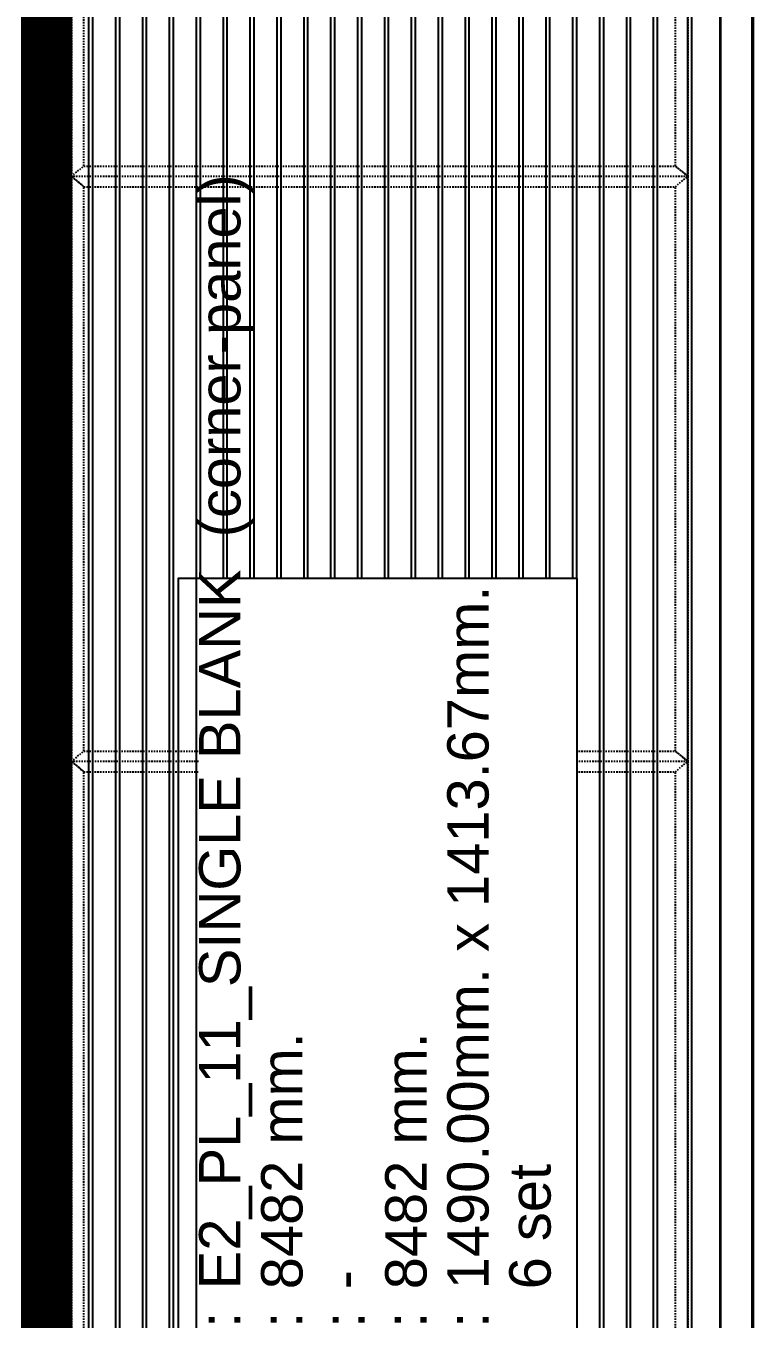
# Model space of a CAD drawing. Header units: millimetres. Extents: x 652937 to 1670132, y 1473552 to 2851037.
# Drawn here: x 777533 to 779291, y 1522765 to 1525890 of the extents above; entities that cross this region are included whole.
import ezdxf
from ezdxf.xclip import XClip

# ---------------------------------------------------------------- set-up
doc = ezdxf.new("R2010")
doc.units = ezdxf.units.MM
doc.header["$XCLIPFRAME"] = 0
for name, pattern in [('TA_HL_001.00000', [6.5, 3.55, -2.95]), ('XKITLINE00', [0]), ('XKITLINE02', [4, 2, -2])]:
    doc.linetypes.add(name, pattern=pattern)
doc.layers.add('000 - 0_HIDE_OBJ_FRAMING_DEF_SUB', color=1, linetype='Continuous', plot=False)
doc.layers.add('000 - ESTIMATE_ASPG_WIPEOUT_', color=250, linetype='Continuous', plot=False)
for name, color, linetype, true_color, plot in [('000 - ESTIMATE_ASPG_MAIN_COLOR_6', 6, 'Continuous', 0xff00ff, False), ('000 - ESTIMATE_ASPG_TEXT_COLOR_1', 1, 'Continuous', 0xff0000, False), ('000_AREA_ASPG_AREA_HATCH_', 7, 'Continuous', 0xff8700, False), ('000_AREA_ASPG_AREA_MAIN_COLOR_1', 7, 'Continuous', 0xff8700, False)]:
    doc.layers.add(name, color=color, linetype=linetype, true_color=true_color, plot=plot)
for name, color, linetype in [('010 - ASPG_EXTR_MAIN_COLOR_2', 2, 'Continuous'), ('010 - ASPG_EXTR_WIPEOUT_', 250, 'Continuous'), ('010 - ASPG_FRAMING_MAIN_COLOR_1', 3, 'Continuous'), ('010 - ASPG_FRAMING_SUB_COLOR_2', 1, 'Continuous'), ('010 - ASPG_FRAMING_SUB_COLOR_3', 251, 'Continuous'), ('010 - ASPG_FRAMING_WIPEOUT_', 250, 'Continuous')]:
    doc.layers.add(name, color=color, linetype=linetype)
for name, color, linetype, lineweight in [('A-230-M_FLOOR', 2, 'Continuous', 25), ('A-GENM', 37, 'Continuous', 9), ('Bolt', 7, 'Continuous', 0), ('Part', 2, 'Continuous', 0)]:
    doc.layers.add(name, color=color, linetype=linetype, lineweight=lineweight)
doc.styles.add('_Arial', font='arial.ttf')

# ---------------------------------------------------------------- blocks, each defined once
blk = doc.blocks.new('GM_Louver Grill Vertical Z1 - Z Profile-17842814-ENT 3 ELE-2 Sheet')
at = {"layer": '000 - 0_HIDE_OBJ_FRAMING_DEF_SUB'}
blk.add_line((-185546.9, 105925), (-185546.9, 114870), dxfattribs=at)
blk = doc.blocks.new('E2')
at = {"layer": '000 - 0_HIDE_OBJ_FRAMING_DEF_SUB'}
for points in [[(1667279.1, 114870), (1665779.1, 114870), (1665779.1, 105925), (1667279.1, 105925)], [(1667279.1, 114870), (1668779.1, 114870), (1668779.1, 105925), (1667279.1, 105925)], [(1668912.2, 114870), (1668779.1, 114870), (1668779.1, 105925), (1668912.2, 105925)], [(1668917.6, 114870), (1668987.6, 114870), (1668987.6, 105925), (1668917.6, 105925)], [(1667329.1, 114820), (1668729.1, 114820), (1668729.1, 105975), (1667329.1, 105975)], [(1668862.2, 114820), (1668829.1, 114820), (1668829.1, 105975), (1668862.2, 105975)]]:
    blk.add_lwpolyline(points, close=True, dxfattribs=at)
at = {"layer": 'A-GENM'}
for p in [(1852951, 0), (1853026, 0), (1853101, 0), (1853176, 0), (1853251, 0), (1853326, 0), (1853401, 0), (1853476, 0), (1853551, 0), (1853626, 0), (1853701, 0), (1853776, 0), (1853851, 0), (1853926, 0), (1854001, 0), (1854076, 0), (1854151, 0), (1854226, 0), (1854392.4, 0)]:
    blk.add_blockref('GM_Louver Grill Vertical Z1 - Z Profile-17842814-ENT 3 ELE-2 Sheet', p, dxfattribs=at)
blk = doc.blocks.new('*A3459102')
at = {"layer": 'Part', "linetype": 'XKITLINE00', "lineweight": 0}
for p, q in [((616.947211, 135.830227), (616.947209, 135.830227)), ((616.947209, 135.830227), (619.147209, 135.830227)), ((616.947209, 135.730227), (616.947209, 135.830227)), ((616.947211, 135.730227), (616.947209, 135.730227)), ((616.947209, 135.730227), (619.147209, 135.730227)), ((619.147211, 135.830227), (619.147209, 135.830227)), ((619.147209, 135.730227), (619.147209, 135.830227)), ((619.147211, 135.730227), (619.147209, 135.730227))]:
    blk.add_line(p, q, dxfattribs=at)
at = {"layer": 'Part', "linetype": 'XKITLINE02', "lineweight": 0}
for p, q in [((616.947211, 135.830227), (616.947211, 135.730227)), ((619.147209, 135.830227), (619.147211, 135.830227)), ((619.147209, 135.730227), (619.147211, 135.730227)), ((619.147211, 135.830227), (619.147211, 135.730227))]:
    blk.add_line(p, q, dxfattribs=at)
blk = doc.blocks.new('*A3460103')
at = {"layer": 'Part', "linetype": 'XKITLINE02', "lineweight": 0}
for p, q in [((618.12721, 136.430227), (618.077209, 136.430227)), ((618.077209, 136.430227), (618.077209, 135.930227)), ((618.127209, 135.930227), (618.127209, 136.430227)), ((618.077209, 135.830227), (618.67721, 135.830227)), ((618.67721, 135.830227), (618.67721, 135.880227))]:
    blk.add_line(p, q, dxfattribs=at)
at = {"layer": 'Part', "linetype": 'XKITLINE00', "lineweight": 0}
for p, q in [((618.077209, 135.930227), (618.077209, 135.830227)), ((618.127209, 135.930227), (618.127209, 135.880227)), ((618.677209, 135.880227), (618.127209, 135.880227)), ((618.677209, 135.830227), (618.677209, 135.880227))]:
    blk.add_line(p, q, dxfattribs=at)
blk = doc.blocks.new('*A3462105')
at = {"layer": 'Bolt', "linetype": 'XKITLINE02', "lineweight": 0}
for p, q in [((618.12721, 136.300227), (618.07721, 136.300227)), ((618.20641, 136.130227), (617.77721, 136.130227)), ((618.07721, 136.200227), (618.01721, 136.200227)), ((618.07721, 136.060227), (618.01721, 136.060227)), ((618.12721, 135.960227), (618.07721, 135.960227))]:
    blk.add_line(p, q, dxfattribs=at)
blk = doc.blocks.new('*A3463106')
at = {"layer": 'Bolt'}
for points in [[(617.217, 135.83), (617.217, 135.73), (617.077, 135.73), (617.077, 135.83)], [(619.017, 135.83), (619.017, 135.73), (618.877, 135.73), (618.877, 135.83)]]:
    blk.add_hatch(color=256, dxfattribs=at).paths.add_polyline_path(points, flags=17)
at = {"layer": 'Bolt', "linetype": 'XKITLINE00', "lineweight": 0}
for p, q in [((617.077, 135.83), (617.077, 135.73)), ((617.147, 135.83), (617.147, 135.73)), ((617.217, 135.83), (617.217, 135.73)), ((618.877, 135.83), (618.877, 135.73)), ((618.947, 135.83), (618.947, 135.73)), ((619.017, 135.83), (619.017, 135.73))]:
    blk.add_line(p, q, dxfattribs=at)
blk = doc.blocks.new('*A3534110')
at = {"layer": 'Part', "linetype": 'XKITLINE00', "lineweight": 0}
for p, q in [((616.947209, 162.330227), (616.947209, 162.430227)), ((616.947209, 162.430227), (619.147209, 162.430227)), ((619.147209, 162.330227), (616.947209, 162.330227)), ((619.147209, 162.330227), (619.147209, 162.430227)), ((619.147209, 162.430227), (619.147211, 162.430227)), ((619.147211, 162.330227), (619.147209, 162.330227))]:
    blk.add_line(p, q, dxfattribs=at)
at = {"layer": 'Part', "linetype": 'XKITLINE02', "lineweight": 0}
for p, q in [((616.947211, 162.330227), (616.947211, 162.430227)), ((619.147209, 162.430227), (619.147211, 162.430227)), ((619.147209, 162.330227), (619.147211, 162.330227)), ((619.147211, 162.330227), (619.147211, 162.430227))]:
    blk.add_line(p, q, dxfattribs=at)
blk = doc.blocks.new('*A3535111')
at = {"layer": 'Part', "linetype": 'XKITLINE00', "lineweight": 0}
for p, q in [((618.077209, 162.330227), (618.077209, 162.230227)), ((618.677209, 162.280227), (618.127209, 162.280227)), ((618.127209, 162.280227), (618.127209, 162.230227)), ((618.677209, 162.280227), (618.677209, 162.330227))]:
    blk.add_line(p, q, dxfattribs=at)
at = {"layer": 'Part', "linetype": 'XKITLINE02', "lineweight": 0}
for p, q in [((618.077209, 162.330227), (618.67721, 162.330227)), ((618.07721, 161.730227), (618.077209, 162.230227)), ((618.127209, 162.230227), (618.12721, 161.730227)), ((618.67721, 162.330227), (618.67721, 162.280227)), ((618.077209, 161.730227), (618.12721, 161.730227))]:
    blk.add_line(p, q, dxfattribs=at)
blk = doc.blocks.new('*A3536112')
at = {"layer": 'Part', "linetype": 'XKITLINE00', "lineweight": 0}
for p, q in [((616.747209, 162.630227), (616.947209, 162.430227)), ((619.177209, 162.430227), (619.347209, 162.630227)), ((616.947209, 162.430227), (619.177211, 162.430227))]:
    blk.add_line(p, q, dxfattribs=at)
at = {"layer": 'Part', "linetype": 'XKITLINE02', "lineweight": 0}
for p, q in [((616.747209, 162.630227), (619.347211, 162.630227)), ((616.947211, 162.430227), (616.747211, 162.630227)), ((619.177211, 162.430227), (619.347211, 162.630227))]:
    blk.add_line(p, q, dxfattribs=at)
blk = doc.blocks.new('*A3537113')
at = {"layer": 'Bolt', "linetype": 'XKITLINE02', "lineweight": 0}
for p, q in [((618.12721, 162.200227), (618.07721, 162.200227)), ((618.20641, 162.030227), (617.77721, 162.030227)), ((618.07721, 162.100227), (618.01721, 162.100227)), ((618.07721, 161.960227), (618.01721, 161.960227)), ((618.12721, 161.860227), (618.07721, 161.860227))]:
    blk.add_line(p, q, dxfattribs=at)
blk = doc.blocks.new('*A3538114')
at = {"layer": 'Bolt'}
for points in [[(617.217, 162.43), (617.217, 162.33), (617.077, 162.33), (617.077, 162.43)], [(619.017, 162.43), (619.017, 162.33), (618.877, 162.33), (618.877, 162.43)]]:
    blk.add_hatch(color=256, dxfattribs=at).paths.add_polyline_path(points, flags=17)
at = {"layer": 'Bolt', "linetype": 'XKITLINE00', "lineweight": 0}
for p, q in [((617.077, 162.33), (617.077, 162.43)), ((617.147, 162.33), (617.147, 162.43)), ((617.217, 162.33), (617.217, 162.43)), ((618.877, 162.33), (618.877, 162.43)), ((618.947, 162.33), (618.947, 162.43)), ((619.017, 162.33), (619.017, 162.43))]:
    blk.add_line(p, q, dxfattribs=at)
blk = doc.blocks.new('*A3461104')
at = {"layer": 'Part', "linetype": 'XKITLINE00', "lineweight": 0}
for p, q in [((616.747209, 135.530227), (616.947209, 135.730227)), ((616.947209, 135.730227), (616.947211, 135.730227)), ((619.177211, 135.730227), (616.947209, 135.730227)), ((619.347209, 135.530227), (619.177209, 135.730227))]:
    blk.add_line(p, q, dxfattribs=at)
at = {"layer": 'Part', "linetype": 'XKITLINE02', "lineweight": 0}
for p, q in [((616.747211, 135.530227), (616.947211, 135.730227)), ((619.347211, 135.530227), (619.177211, 135.730227)), ((616.747209, 135.530227), (619.347211, 135.530227))]:
    blk.add_line(p, q, dxfattribs=at)
blk = doc.blocks.new('*A24873560')
at = {"layer": 'Bolt'}
for points in [[(269.532, 51.898), (269.532, 51.928), (269.602, 51.928), (269.602, 51.898)], [(269.532, 51.868), (269.532, 51.898), (269.602, 51.898), (269.602, 51.868)], [(269.832, 51.898), (269.832, 51.928), (269.902, 51.928), (269.902, 51.898)], [(269.832, 51.868), (269.832, 51.898), (269.902, 51.898), (269.902, 51.868)]]:
    blk.add_hatch(color=256, dxfattribs=at).paths.add_polyline_path(points, flags=17)
at = {"layer": 'Bolt', "linetype": 'XKITLINE00', "lineweight": 0}
for p, q in [((269.567, 51.828), (269.567, 52.043)), ((269.867, 51.828), (269.867, 52.043)), ((269.532, 51.898), (269.532, 51.928)), ((269.532, 51.868), (269.532, 51.898)), ((269.602, 51.898), (269.602, 51.928)), ((269.602, 51.868), (269.602, 51.898)), ((269.832, 51.898), (269.832, 51.928)), ((269.832, 51.868), (269.832, 51.898)), ((269.902, 51.898), (269.902, 51.928)), ((269.902, 51.868), (269.902, 51.898))]:
    blk.add_line(p, q, dxfattribs=at)
blk = doc.blocks.new('*A24883561')
at = {"layer": 'Part', "linetype": 'XKITLINE00', "lineweight": 0}
for p, q in [((269.702298, 59.367868), (269.702298, 59.367868)), ((269.702298, 58.867868), (269.702298, 59.367868)), ((269.702298, 59.367868), (269.732298, 59.367868)), ((269.732298, 58.867868), (269.732298, 59.367868)), ((269.702298, 59.217868), (269.732298, 59.217868)), ((269.702298, 58.867868), (269.732298, 58.867868))]:
    blk.add_line(p, q, dxfattribs=at)
at = {"layer": 'Part', "linetype": 'XKITLINE02', "lineweight": 0}
for p, q in [((269.702298, 59.367868), (269.702298, 58.867868)), ((269.702298, 59.367868), (269.702298, 59.367868)), ((269.732298, 58.867868), (269.732298, 59.367868))]:
    blk.add_line(p, q, dxfattribs=at)
blk = doc.blocks.new('*A24893562')
at = {"layer": 'Part', "linetype": 'XKITLINE00', "lineweight": 0}
for p, q in [((269.467298, 51.867868), (269.467298, 51.897868)), ((269.967298, 51.867868), (269.967298, 51.897868)), ((269.467298, 51.867868), (269.467298, 51.867868)), ((269.467298, 51.867868), (269.967298, 51.867868)), ((269.967298, 51.867868), (269.967298, 51.867868))]:
    blk.add_line(p, q, dxfattribs=at)
at = {"layer": 'Part', "linetype": 'XKITLINE02', "lineweight": 0}
for p, q in [((269.967298, 51.897868), (269.467298, 51.897868)), ((269.467298, 51.897868), (269.467298, 51.867868)), ((269.967298, 51.897868), (269.967298, 51.897868)), ((269.967298, 51.897868), (269.967298, 51.867868))]:
    blk.add_line(p, q, dxfattribs=at)
blk = doc.blocks.new('*A24903563')
at = {"layer": 'Part', "linetype": 'XKITLINE00', "lineweight": 0}
for p, q in [((269.702298, 51.867868), (269.702298, 51.867868)), ((269.702298, 51.367868), (269.702298, 51.867868)), ((269.702298, 51.867868), (269.732298, 51.867868)), ((269.732298, 51.367868), (269.732298, 51.867868)), ((269.702298, 51.717868), (269.732298, 51.717868)), ((269.702298, 51.367868), (269.732298, 51.367868))]:
    blk.add_line(p, q, dxfattribs=at)
at = {"layer": 'Part', "linetype": 'XKITLINE02', "lineweight": 0}
for p, q in [((269.702298, 51.867868), (269.702298, 51.367868)), ((269.702298, 51.867868), (269.702298, 51.867868)), ((269.732298, 51.367868), (269.732298, 51.867868))]:
    blk.add_line(p, q, dxfattribs=at)
blk = doc.blocks.new('*A24913564')
at = {"layer": 'Bolt'}
for points in [[(269.532, 59.398), (269.532, 59.428), (269.602, 59.428), (269.602, 59.398)], [(269.532, 59.368), (269.532, 59.398), (269.602, 59.398), (269.602, 59.368)], [(269.832, 59.398), (269.832, 59.428), (269.902, 59.428), (269.902, 59.398)], [(269.832, 59.368), (269.832, 59.398), (269.902, 59.398), (269.902, 59.368)]]:
    blk.add_hatch(color=256, dxfattribs=at).paths.add_polyline_path(points, flags=17)
at = {"layer": 'Bolt', "linetype": 'XKITLINE00', "lineweight": 0}
for p, q in [((269.567, 59.328), (269.567, 59.543)), ((269.867, 59.328), (269.867, 59.543)), ((269.532, 59.398), (269.532, 59.428)), ((269.532, 59.368), (269.532, 59.398)), ((269.602, 59.398), (269.602, 59.428)), ((269.602, 59.368), (269.602, 59.398)), ((269.832, 59.398), (269.832, 59.428)), ((269.832, 59.368), (269.832, 59.398)), ((269.902, 59.398), (269.902, 59.428)), ((269.902, 59.368), (269.902, 59.398))]:
    blk.add_line(p, q, dxfattribs=at)
blk = doc.blocks.new('*A24923565')
at = {"layer": 'Part', "linetype": 'XKITLINE00', "lineweight": 0}
for p, q in [((269.467298, 59.367868), (269.467298, 59.397868)), ((269.967298, 59.367868), (269.967298, 59.397868)), ((269.467298, 59.367868), (269.467298, 59.367868)), ((269.467298, 59.367868), (269.967298, 59.367868)), ((269.967298, 59.367868), (269.967298, 59.367868))]:
    blk.add_line(p, q, dxfattribs=at)
at = {"layer": 'Part', "linetype": 'XKITLINE02', "lineweight": 0}
for p, q in [((269.967298, 59.397868), (269.467298, 59.397868)), ((269.467298, 59.397868), (269.467298, 59.367868)), ((269.967298, 59.397868), (269.967298, 59.397868)), ((269.967298, 59.397868), (269.967298, 59.367868))]:
    blk.add_line(p, q, dxfattribs=at)
blk = doc.blocks.new('*A28103883')
at = {"layer": 'Part', "linetype": 'XKITLINE00', "lineweight": 0}
for p, q in [((271.092247, 59.722868), (257.602427, 59.722868)), ((257.602427, 59.397868), (257.602427, 59.722868)), ((271.09225, 59.722868), (271.092247, 59.722868)), ((271.092247, 59.722868), (271.092247, 59.397868)), ((271.092247, 59.397868), (257.602427, 59.397868)), ((271.092247, 59.397868), (271.092282, 59.397868))]:
    blk.add_line(p, q, dxfattribs=at)
at = {"layer": 'Part', "linetype": 'XKITLINE02', "lineweight": 0}
for p, q in [((257.602429, 59.427868), (257.602429, 59.722868)), ((257.602459, 59.427868), (257.602459, 59.722868)), ((257.602461, 59.397868), (257.602461, 59.722868)), ((271.092282, 59.722868), (271.092247, 59.722868)), ((271.09225, 59.427868), (271.09225, 59.722868)), ((271.092282, 59.722868), (271.09228, 59.722868)), ((271.09228, 59.722868), (271.09228, 59.427868)), ((271.092282, 59.397868), (271.092282, 59.722868)), ((271.09228, 59.427868), (257.602429, 59.427868)), ((271.092282, 59.397868), (271.092247, 59.397868)), ((271.09228, 59.427868), (271.09225, 59.427868))]:
    blk.add_line(p, q, dxfattribs=at)
blk = doc.blocks.new('*A32684340')
at = {"layer": 'Part', "linetype": 'XKITLINE00', "lineweight": 0}
for p, q in [((271.092247, 52.222868), (257.602427, 52.222868)), ((257.602427, 51.897868), (257.602427, 52.222868)), ((271.09225, 52.222868), (271.092247, 52.222868)), ((271.092247, 52.222868), (271.092247, 51.897868)), ((271.092247, 51.897868), (257.602427, 51.897868)), ((271.092247, 51.897868), (271.092282, 51.897868))]:
    blk.add_line(p, q, dxfattribs=at)
at = {"layer": 'Part', "linetype": 'XKITLINE02', "lineweight": 0}
for p, q in [((257.602429, 51.927868), (257.602429, 52.222868)), ((257.602459, 51.927868), (257.602459, 52.222868)), ((257.602461, 51.897868), (257.602461, 52.222868)), ((271.092282, 52.222868), (271.092247, 52.222868)), ((271.09225, 51.927868), (271.09225, 52.222868)), ((271.092282, 52.222868), (271.09228, 52.222868)), ((271.09228, 52.222868), (271.09228, 51.927868)), ((271.092282, 51.897868), (271.092282, 52.222868)), ((271.09228, 51.927868), (257.602429, 51.927868)), ((271.092282, 51.897868), (271.092247, 51.897868)), ((271.09228, 51.927868), (271.09225, 51.927868))]:
    blk.add_line(p, q, dxfattribs=at)
blk = doc.blocks.new('PP18_ENT3_SE_ELE2-1')
at = {"layer": 'A-230-M_FLOOR', "color": 4, "lineweight": 9}
blk.add_lwpolyline([(4085, 107800), (4085, 114420), (3835, 114420), (3835, 107800)], dxfattribs=at)
at = {"layer": 'Part', "linetype": 'XKITLINE02', "lineweight": 0}
for p, q in [((3460, 113780), (3460, 113780)), ((3460, 113780), (3460, 113780)), ((3507, 113780), (3507, 110735)), ((3507, 113780), (3507, 110735)), ((3513, 113780), (3513, 110735)), ((3513, 113780), (3513, 110735)), ((3460, 110745), (3460, 110745)), ((3460, 110745), (3460, 110745))]:
    blk.add_line(p, q, dxfattribs=at)
at = {"layer": 'Part', "linetype": 'XKITLINE00', "lineweight": 0}
blk.add_line((3835, 110695), (1085, 110695), dxfattribs=at)
blk.add_lwpolyline([(3460, 110735), (3460, 113780), (3560, 113780), (3560, 110735)], close=True, dxfattribs=at)
blk.add_blockref('E2', (-1664704.6, 0))
at = {"lineweight": 0}
for name, p, xscale, yscale, zscale in [('*A3536112', (65316.2, 97557), -100, 100, 100), ('*A3534110', (65314.7, 97557), -100, 100, 100), ('*A3538114', (65314.7, 97557), -100, 100, 100), ('*A3535111', (65314.7, 97557), -100, 100, 100), ('*A3537113', (65314.7, 97557), -100, 100, 100), ('*A28103883', (-50408.9, 101105.4), 200, 200, 200), ('*A24913564', (-50408.9, 101105.4), 200, 200, 200), ('*A24923565', (-50408.9, 101105.4), 200, 200, 200), ('*A24883561', (-50408.9, 101105.4), 200, 200, 200), ('*A32684340', (-50408.9, 101105.4), 200, 200, 200), ('*A24873560', (-50408.9, 101105.4), 200, 200, 200), ('*A24893562', (-50408.9, 101105.4), 200, 200, 200), ('*A24903563', (-50408.9, 101105.4), 200, 200, 200), ('*A3460103', (65314.7, 97142), -100, 100, 100), ('*A3462105', (65314.7, 97142), -100, 100, 100), ('*A3459102', (65314.7, 97142), -100, 100, 100), ('*A3463106', (65314.7, 97142), -100, 100, 100), ('*A3461104', (65316.2, 97142), -100, 100, 100)]:
    blk.add_blockref(name, p, dxfattribs=dict(at, xscale=xscale, yscale=yscale, zscale=zscale))
blk = doc.blocks.new('*A25263599')
at = {"layer": 'Part', "linetype": 'XKITLINE02', "lineweight": 0}
for p, q in [((271.212359, 31.472868), (271.212359, 66.572868)), ((272.462359, 31.472868), (272.462359, 66.572868))]:
    blk.add_line(p, q, dxfattribs=at)
at = {"layer": 'Part', "linetype": 'XKITLINE00', "lineweight": 0}
for p, q in [((271.212361, 31.472868), (271.212361, 66.572868)), ((272.462361, 66.572868), (272.462361, 31.472868))]:
    blk.add_line(p, q, dxfattribs=at)
blk = doc.blocks.new('*A28003873')
at = {"layer": 'Part', "linetype": 'XKITLINE00', "lineweight": 0}
for p, q in [((271.212361, 47.972868), (227.477361, 47.972868)), ((271.212361, 44.972868), (271.212361, 47.972868))]:
    blk.add_line(p, q, dxfattribs=at)
at = {"layer": 'Part', "linetype": 'XKITLINE02', "lineweight": 0}
blk.add_line((271.212359, 44.972868), (271.212359, 47.972868), dxfattribs=at)
blk = doc.blocks.new('*A28033876')
at = {"layer": 'Part', "linetype": 'XKITLINE02', "lineweight": 0}
blk.add_line((271.212359, 63.572868), (271.212359, 66.572868), dxfattribs=at)
at = {"layer": 'Part', "linetype": 'XKITLINE00', "lineweight": 0}
for p, q in [((271.212361, 66.572868), (271.212361, 63.572868)), ((271.212361, 63.572868), (227.477361, 63.572868)), ((271.212361, 63.572868), (271.212359, 63.572868))]:
    blk.add_line(p, q, dxfattribs=at)
blk = doc.blocks.new('*A31314203')
at = {"layer": 'Part', "linetype": 'XKITLINE02', "lineweight": 0}
for p, q in [((272.462361, 66.572868), (271.217336, 66.572868)), ((271.217337, 63.572868), (271.217337, 66.572868)), ((272.462361, 63.572868), (271.217336, 63.572868))]:
    blk.add_line(p, q, dxfattribs=at)
at = {"layer": 'Part', "linetype": 'XKITLINE00', "lineweight": 0}
for p, q in [((272.467337, 66.572868), (272.462361, 66.572868)), ((272.467337, 66.572868), (272.467336, 66.572868)), ((272.467337, 66.572868), (272.467337, 63.572868)), ((272.467337, 63.572868), (272.462361, 63.572868)), ((272.467337, 63.572868), (272.467336, 63.572868))]:
    blk.add_line(p, q, dxfattribs=at)
blk = doc.blocks.new('*A32664338')
at = {"layer": 'Part', "linetype": 'XKITLINE02', "lineweight": 0}
for p, q in [((271.772557, 63.372868), (271.312557, 63.372868)), ((271.312557, 63.372868), (271.312557, 48.172868)), ((271.352557, 63.372868), (271.352557, 48.172868)), ((271.352557, 48.172868), (271.352557, 63.372868)), ((271.812557, 63.372868), (271.772557, 63.372868)), ((271.772557, 63.372868), (271.772557, 48.172868)), ((271.772557, 48.172868), (271.772557, 63.372868)), ((271.812557, 48.172868), (271.812557, 63.372868)), ((271.772557, 48.172868), (271.312557, 48.172868)), ((271.772557, 48.172868), (271.812557, 48.172868))]:
    blk.add_line(p, q, dxfattribs=at)
blk = doc.blocks.new('*A32674339')
at = {"layer": 'Part', "linetype": 'XKITLINE02', "lineweight": 0}
for p, q in [((269.467298, 63.372868), (269.467297, 63.372868)), ((269.702298, 63.372868), (269.702297, 48.172868)), ((269.732298, 63.372868), (269.732298, 48.172868)), ((269.732297, 48.172868), (269.732297, 63.122868)), ((269.467298, 59.722868), (269.467298, 59.367868)), ((269.967298, 59.722868), (269.967298, 59.367868)), ((269.467298, 59.397868), (269.467298, 51.867868)), ((269.967297, 59.427868), (269.967298, 51.867868)), ((269.467298, 52.222868), (269.467297, 48.172868)), ((269.967298, 52.222868), (269.967298, 51.867868)), ((269.467298, 48.172868), (269.467297, 48.172868))]:
    blk.add_line(p, q, dxfattribs=at)
at = {"layer": 'Part', "linetype": 'XKITLINE00', "lineweight": 0}
for p, q in [((269.967298, 63.372868), (269.467298, 63.372868)), ((269.467298, 63.372868), (269.467298, 59.722868)), ((269.967298, 63.372868), (269.967298, 59.722868)), ((269.467298, 59.367868), (269.467298, 52.222868)), ((269.967298, 59.367868), (269.967298, 52.222868)), ((269.467298, 48.172868), (269.467298, 51.867868)), ((269.967298, 51.867868), (269.967298, 48.172868)), ((269.967298, 48.172868), (269.467298, 48.172868))]:
    blk.add_line(p, q, dxfattribs=at)
blk = doc.blocks.new('*A33154387')
at = {"layer": 'Part', "linetype": 'XKITLINE02', "lineweight": 0}
for p, q in [((272.462361, 47.972868), (271.217357, 47.972868)), ((271.217359, 44.972868), (271.217359, 47.972868)), ((272.462361, 44.972868), (271.217357, 44.972868))]:
    blk.add_line(p, q, dxfattribs=at)
at = {"layer": 'Part', "linetype": 'XKITLINE00', "lineweight": 0}
for p, q in [((272.467359, 47.972868), (272.462361, 47.972868)), ((272.467359, 47.972868), (272.467357, 47.972868)), ((272.467359, 47.972868), (272.467359, 44.972868)), ((272.467359, 44.972868), (272.462361, 44.972868)), ((272.467359, 44.972868), (272.467357, 44.972868))]:
    blk.add_line(p, q, dxfattribs=at)
blk = doc.blocks.new('*A33294401')
at = {"layer": 'Bolt', "linetype": 'XKITLINE02', "lineweight": 0}
for p, q in [((271.452558, 48.072868), (271.452558, 48.122868)), ((271.562558, 48.072868), (271.562558, 48.122868)), ((271.672558, 48.072868), (271.672558, 48.122868))]:
    blk.add_line(p, q, dxfattribs=at)
blk = doc.blocks.new('*A33304402')
at = {"layer": 'Bolt', "linetype": 'XKITLINE00', "lineweight": 0}
for p, q in [((271.492557, 48.297868), (271.539177, 48.297868)), ((271.562557, 48.367868), (271.562557, 48.321248)), ((271.632557, 48.297868), (271.585937, 48.297868)), ((271.562557, 48.227868), (271.562557, 48.274488))]:
    blk.add_line(p, q, dxfattribs=at)
blk = doc.blocks.new('*A33314403')
at = {"layer": 'Part', "linetype": 'XKITLINE02', "lineweight": 0}
for p, q in [((271.187557, 47.972868), (271.937558, 47.972868)), ((271.287558, 48.072868), (271.212361, 47.997671)), ((271.837558, 48.072868), (271.287557, 48.072868)), ((271.937558, 47.972868), (271.837557, 48.072868))]:
    blk.add_line(p, q, dxfattribs=at)
at = {"layer": 'Part', "linetype": 'XKITLINE00', "lineweight": 0}
blk.add_line((271.212361, 47.997671), (271.187558, 47.972868), dxfattribs=at)
blk = doc.blocks.new('*A33324404')
at = {"layer": 'Part', "linetype": 'XKITLINE02', "lineweight": 0}
for p, q in [((271.712557, 48.422868), (271.412557, 48.422868)), ((271.412557, 48.422868), (271.412557, 48.122868)), ((271.712557, 48.422868), (271.712557, 48.122868)), ((271.712557, 48.147868), (271.412557, 48.147868)), ((271.412557, 48.147868), (271.412557, 48.122868)), ((271.712557, 48.122868), (271.712557, 48.147868)), ((271.712557, 48.122868), (271.412557, 48.122868))]:
    blk.add_line(p, q, dxfattribs=at)
blk = doc.blocks.new('*A33334405')
at = {"layer": 'Part', "linetype": 'XKITLINE02', "lineweight": 0}
for p, q in [((271.837558, 48.122868), (271.287557, 48.122868)), ((271.287557, 48.072868), (271.837558, 48.072868)), ((271.287558, 48.072868), (271.287558, 48.122868)), ((271.837558, 48.072868), (271.837558, 48.122868))]:
    blk.add_line(p, q, dxfattribs=at)
blk = doc.blocks.new('*A33424414')
at = {"layer": 'Part', "linetype": 'XKITLINE00', "lineweight": 0}
for p, q in [((270.267298, 48.122868), (269.167297, 48.122868)), ((270.267298, 48.072868), (269.167297, 48.072868)), ((269.167298, 48.072868), (269.167298, 48.122868)), ((270.267298, 48.122868), (270.267298, 48.072868))]:
    blk.add_line(p, q, dxfattribs=at)
at = {"layer": 'Part', "linetype": 'XKITLINE02', "lineweight": 0}
for p, q in [((269.167297, 48.122868), (269.167297, 48.072868)), ((270.267297, 48.072868), (270.267297, 48.122868))]:
    blk.add_line(p, q, dxfattribs=at)
blk = doc.blocks.new('*A33434415')
at = {"layer": 'Part', "linetype": 'XKITLINE02', "lineweight": 0}
for p, q in [((269.702298, 48.422868), (269.677297, 48.422868)), ((269.677298, 48.422868), (269.677298, 48.172868)), ((269.702298, 48.172868), (269.702298, 48.422868)), ((269.402297, 48.122868), (269.402297, 48.147868)), ((269.402297, 48.122868), (269.702298, 48.122868))]:
    blk.add_line(p, q, dxfattribs=at)
at = {"layer": 'Part', "linetype": 'XKITLINE00', "lineweight": 0}
for p, q in [((269.677298, 48.147868), (269.402298, 48.147868)), ((269.402298, 48.147868), (269.402298, 48.122868)), ((269.677298, 48.172868), (269.677298, 48.147868)), ((269.702298, 48.172868), (269.702298, 48.122868))]:
    blk.add_line(p, q, dxfattribs=at)
blk = doc.blocks.new('*A33444416')
at = {"layer": 'Part', "linetype": 'XKITLINE02', "lineweight": 0}
for p, q in [((269.067297, 47.972868), (269.167297, 48.072868)), ((270.367298, 47.972868), (269.067297, 47.972868)), ((269.167298, 48.072868), (269.167297, 48.072868)), ((270.267297, 48.072868), (270.367297, 47.972868)), ((270.367297, 47.972868), (270.367298, 47.972868))]:
    blk.add_line(p, q, dxfattribs=at)
at = {"layer": 'Part', "linetype": 'XKITLINE00', "lineweight": 0}
for p, q in [((269.167298, 48.072868), (269.067298, 47.972868)), ((270.267298, 48.072868), (269.167298, 48.072868)), ((270.367298, 47.972868), (270.267297, 48.072868))]:
    blk.add_line(p, q, dxfattribs=at)
blk = doc.blocks.new('*A33454417')
at = {"layer": 'Bolt', "linetype": 'XKITLINE02', "lineweight": 0}
for p, q in [((269.771897, 48.297868), (269.557297, 48.297868)), ((269.702297, 48.332868), (269.677297, 48.332868)), ((269.732297, 48.332868), (269.702297, 48.332868)), ((269.702298, 48.262868), (269.677298, 48.262868)), ((269.732297, 48.262868), (269.702297, 48.262868))]:
    blk.add_line(p, q, dxfattribs=at)
blk = doc.blocks.new('*A33464418')
at = {"layer": 'Bolt'}
for points in [[(269.352, 48.123), (269.352, 48.073), (269.282, 48.073), (269.282, 48.123)], [(270.152, 48.123), (270.152, 48.073), (270.082, 48.073), (270.082, 48.123)]]:
    blk.add_hatch(color=256, dxfattribs=at).paths.add_polyline_path(points, flags=17)
at = {"layer": 'Bolt', "linetype": 'XKITLINE00', "lineweight": 0}
for p, q in [((269.282, 48.073), (269.282, 48.123)), ((269.317, 48.073), (269.317, 48.123)), ((269.352, 48.073), (269.352, 48.123)), ((270.082, 48.073), (270.082, 48.123)), ((270.117, 48.073), (270.117, 48.123)), ((270.152, 48.073), (270.152, 48.123))]:
    blk.add_line(p, q, dxfattribs=at)
blk = doc.blocks.new('*A33684440')
at = {"layer": 'Part', "linetype": 'XKITLINE02', "lineweight": 0}
for p, q in [((271.877546, 52.222868), (271.837465, 52.222868)), ((271.837465, 52.222868), (271.837465, 51.897868)), ((271.877465, 51.927868), (271.877465, 52.222868)), ((272.462361, 52.222868), (272.422465, 52.222868)), ((272.422465, 52.222868), (272.422465, 51.927868)), ((272.462546, 52.222868), (272.462465, 52.222868)), ((272.462361, 51.897868), (271.837465, 51.897868)), ((272.422546, 51.927868), (271.877465, 51.927868)), ((272.462465, 51.897868), (272.462546, 51.897868))]:
    blk.add_line(p, q, dxfattribs=at)
at = {"layer": 'Part', "linetype": 'XKITLINE00', "lineweight": 0}
for p, q in [((272.462465, 52.222868), (272.462361, 52.222868)), ((272.462465, 51.897868), (272.462465, 52.222868)), ((272.462465, 51.897868), (272.462361, 51.897868))]:
    blk.add_line(p, q, dxfattribs=at)
blk = doc.blocks.new('*A33694441')
at = {"layer": 'Part', "linetype": 'XKITLINE02', "lineweight": 0}
for p, q in [((272.437517, 51.867868), (271.837517, 51.867868)), ((271.837517, 51.867868), (271.837517, 51.367868)), ((271.837517, 51.367868), (271.837517, 51.867868)), ((272.437517, 51.717868), (272.437517, 51.867868)), ((272.437517, 51.717868), (272.437517, 51.867868)), ((271.987517, 51.367868), (272.437517, 51.717868)), ((271.837517, 51.367868), (271.987517, 51.367868))]:
    blk.add_line(p, q, dxfattribs=at)
blk = doc.blocks.new('*A33704442')
at = {"layer": 'Part', "linetype": 'XKITLINE02', "lineweight": 0}
for p, q in [((271.837518, 51.897868), (271.837518, 51.867868)), ((272.437518, 51.897868), (271.837518, 51.897868)), ((272.437518, 51.867868), (272.437518, 51.897868)), ((271.837518, 51.867868), (272.437518, 51.867868))]:
    blk.add_line(p, q, dxfattribs=at)
blk = doc.blocks.new('*A33714443')
at = {"layer": 'Part', "linetype": 'XKITLINE02', "lineweight": 0}
for p, q in [((272.437517, 59.367868), (271.837517, 59.367868)), ((271.837517, 59.367868), (271.837517, 58.867868)), ((271.837517, 58.867868), (271.837517, 59.367868)), ((272.437517, 59.217868), (272.437517, 59.367868)), ((272.437517, 59.217868), (272.437517, 59.367868)), ((271.987517, 58.867868), (272.437517, 59.217868)), ((271.837517, 58.867868), (271.987517, 58.867868))]:
    blk.add_line(p, q, dxfattribs=at)
blk = doc.blocks.new('*A33724444')
at = {"layer": 'Bolt', "linetype": 'XKITLINE02', "lineweight": 0}
for p, q in [((272.137517, 51.828268), (272.137517, 52.042868)), ((272.027517, 51.867868), (272.027517, 51.897868)), ((272.102517, 51.897868), (272.102517, 51.927868)), ((272.172518, 51.897868), (272.172518, 51.927868)), ((272.247518, 51.867868), (272.247518, 51.897868))]:
    blk.add_line(p, q, dxfattribs=at)
blk = doc.blocks.new('*A33734445')
at = {"layer": 'Part', "linetype": 'XKITLINE02', "lineweight": 0}
for p, q in [((271.877546, 59.722868), (271.837465, 59.722868)), ((271.837465, 59.722868), (271.837465, 59.397868)), ((271.877465, 59.427868), (271.877465, 59.722868)), ((272.462361, 59.722868), (272.422465, 59.722868)), ((272.422465, 59.722868), (272.422465, 59.427868)), ((272.462546, 59.722868), (272.462465, 59.722868)), ((272.462361, 59.397868), (271.837465, 59.397868)), ((272.422546, 59.427868), (271.877465, 59.427868)), ((272.462465, 59.397868), (272.462546, 59.397868))]:
    blk.add_line(p, q, dxfattribs=at)
at = {"layer": 'Part', "linetype": 'XKITLINE00', "lineweight": 0}
for p, q in [((272.462465, 59.722868), (272.462361, 59.722868)), ((272.462465, 59.397868), (272.462465, 59.722868)), ((272.462465, 59.397868), (272.462361, 59.397868))]:
    blk.add_line(p, q, dxfattribs=at)
blk = doc.blocks.new('*A33744446')
at = {"layer": 'Part', "linetype": 'XKITLINE02', "lineweight": 0}
for p, q in [((271.837558, 63.472868), (271.287557, 63.472868)), ((271.287558, 63.472868), (271.287558, 63.422868)), ((271.837558, 63.422868), (271.837558, 63.472868)), ((271.837558, 63.422868), (271.287557, 63.422868)), ((271.837557, 63.422868), (271.837558, 63.422868))]:
    blk.add_line(p, q, dxfattribs=at)
blk = doc.blocks.new('*A33754447')
at = {"layer": 'Part', "linetype": 'XKITLINE02', "lineweight": 0}
for p, q in [((271.412557, 63.122868), (271.412557, 63.422868)), ((271.412557, 63.422868), (271.712557, 63.422868)), ((271.712557, 63.397868), (271.412557, 63.397868)), ((271.712557, 63.422868), (271.712557, 63.122868)), ((271.712557, 63.122868), (271.712557, 63.397868)), ((271.412557, 63.122868), (271.712557, 63.122868))]:
    blk.add_line(p, q, dxfattribs=at)
blk = doc.blocks.new('*A33764448')
at = {"layer": 'Part', "linetype": 'XKITLINE02', "lineweight": 0}
for p, q in [((271.937558, 63.572868), (271.187557, 63.572868)), ((271.287558, 63.472868), (271.212361, 63.548065)), ((271.837558, 63.472868), (271.287557, 63.472868)), ((271.837557, 63.472868), (271.837558, 63.472868)), ((271.837558, 63.472868), (271.937558, 63.572868))]:
    blk.add_line(p, q, dxfattribs=at)
at = {"layer": 'Part', "linetype": 'XKITLINE00', "lineweight": 0}
blk.add_line((271.212361, 63.548065), (271.187558, 63.572868), dxfattribs=at)
blk = doc.blocks.new('*A33774449')
at = {"layer": 'Bolt', "linetype": 'XKITLINE00', "lineweight": 0}
for p, q in [((271.562557, 63.317868), (271.562557, 63.271248)), ((271.492557, 63.247868), (271.539177, 63.247868)), ((271.562557, 63.177868), (271.562557, 63.224488)), ((271.632557, 63.247868), (271.585937, 63.247868))]:
    blk.add_line(p, q, dxfattribs=at)
blk = doc.blocks.new('*A33784450')
at = {"layer": 'Bolt', "linetype": 'XKITLINE02', "lineweight": 0}
for p, q in [((271.452558, 63.472868), (271.452558, 63.422868)), ((271.562558, 63.472868), (271.562558, 63.422868)), ((271.672558, 63.472868), (271.672558, 63.422868))]:
    blk.add_line(p, q, dxfattribs=at)
blk = doc.blocks.new('*A33794451')
at = {"layer": 'Bolt', "linetype": 'XKITLINE02', "lineweight": 0}
for p, q in [((272.137517, 59.328268), (272.137517, 59.542868)), ((272.027517, 59.367868), (272.027517, 59.397868)), ((272.102517, 59.397868), (272.102517, 59.427868)), ((272.172518, 59.397868), (272.172518, 59.427868)), ((272.247518, 59.367868), (272.247518, 59.397868))]:
    blk.add_line(p, q, dxfattribs=at)
blk = doc.blocks.new('*A33804452')
at = {"layer": 'Part', "linetype": 'XKITLINE02', "lineweight": 0}
for p, q in [((271.837518, 59.397868), (271.837518, 59.367868)), ((272.437518, 59.397868), (271.837518, 59.397868)), ((272.437518, 59.367868), (272.437518, 59.397868)), ((271.837518, 59.367868), (272.437518, 59.367868))]:
    blk.add_line(p, q, dxfattribs=at)
blk = doc.blocks.new('*A33814453')
at = {"layer": 'Part', "linetype": 'XKITLINE00', "lineweight": 0}
for p, q in [((270.267298, 63.472868), (269.167297, 63.472868)), ((269.167298, 63.422868), (269.167298, 63.472868)), ((270.267298, 63.422868), (270.267298, 63.472868)), ((269.167297, 63.422868), (270.267298, 63.422868))]:
    blk.add_line(p, q, dxfattribs=at)
at = {"layer": 'Part', "linetype": 'XKITLINE02', "lineweight": 0}
for p, q in [((269.167297, 63.472868), (269.167297, 63.422868)), ((270.267297, 63.472868), (270.267297, 63.422868))]:
    blk.add_line(p, q, dxfattribs=at)
blk = doc.blocks.new('*A33824454')
at = {"layer": 'Part', "linetype": 'XKITLINE02', "lineweight": 0}
for p, q in [((270.032298, 63.422868), (269.732297, 63.422868)), ((269.732298, 63.372868), (269.732297, 63.122868)), ((269.757298, 63.372868), (269.757297, 63.122868)), ((270.032297, 63.422868), (270.032297, 63.397868)), ((269.732297, 63.122868), (269.757298, 63.122868))]:
    blk.add_line(p, q, dxfattribs=at)
at = {"layer": 'Part', "linetype": 'XKITLINE00', "lineweight": 0}
for p, q in [((269.732298, 63.422868), (269.732298, 63.372868)), ((269.757298, 63.397868), (269.757298, 63.372868)), ((269.757298, 63.397868), (270.032298, 63.397868)), ((270.032298, 63.397868), (270.032298, 63.422868))]:
    blk.add_line(p, q, dxfattribs=at)
blk = doc.blocks.new('*A33834455')
at = {"layer": 'Part', "linetype": 'XKITLINE02', "lineweight": 0}
for p, q in [((269.167297, 63.472868), (269.067297, 63.572868)), ((269.067297, 63.572868), (269.067298, 63.572868)), ((269.067297, 63.572868), (270.367298, 63.572868)), ((270.267297, 63.472868), (270.367297, 63.572868))]:
    blk.add_line(p, q, dxfattribs=at)
at = {"layer": 'Part', "linetype": 'XKITLINE00', "lineweight": 0}
for p, q in [((269.167298, 63.472868), (269.067298, 63.572868)), ((270.267298, 63.472868), (269.167297, 63.472868)), ((270.367298, 63.572868), (270.267298, 63.472868))]:
    blk.add_line(p, q, dxfattribs=at)
blk = doc.blocks.new('*A33844456')
at = {"layer": 'Bolt', "linetype": 'XKITLINE02', "lineweight": 0}
for p, q in [((269.702297, 63.282868), (269.732297, 63.282868)), ((269.732298, 63.282868), (269.757298, 63.282868)), ((269.662697, 63.247868), (269.877297, 63.247868)), ((269.702297, 63.212868), (269.732297, 63.212868)), ((269.732297, 63.212868), (269.757297, 63.212868))]:
    blk.add_line(p, q, dxfattribs=at)
blk = doc.blocks.new('*A33854457')
at = {"layer": 'Bolt'}
for points in [[(269.352, 63.473), (269.352, 63.423), (269.282, 63.423), (269.282, 63.473)], [(270.152, 63.473), (270.152, 63.423), (270.082, 63.423), (270.082, 63.473)]]:
    blk.add_hatch(color=256, dxfattribs=at).paths.add_polyline_path(points, flags=17)
at = {"layer": 'Bolt', "linetype": 'XKITLINE00', "lineweight": 0}
for p, q in [((269.282, 63.473), (269.282, 63.423)), ((269.317, 63.473), (269.317, 63.423)), ((269.352, 63.473), (269.352, 63.423)), ((270.082, 63.473), (270.082, 63.423)), ((270.117, 63.473), (270.117, 63.423)), ((270.152, 63.473), (270.152, 63.423))]:
    blk.add_line(p, q, dxfattribs=at)
blk = doc.blocks.new('PP18_ENT3_SE_ELE2-2')
at = {"lineweight": 0, "xscale": 200, "yscale": 200, "zscale": 200}
for name in ['*A28033876', '*A25263599', '*A31314203', '*A33834455', '*A33764448', '*A33814453', '*A33854457', '*A33824454', '*A33744446', '*A33754447', '*A33784450', '*A32674339', '*A33844456', '*A32664338', '*A33774449', '*A28103883', '*A33734445', '*A24913564', '*A33794451', '*A24923565', '*A24883561', '*A33714443', '*A33804452', '*A32684340', '*A33684440', '*A24873560', '*A33724444', '*A24893562', '*A24903563', '*A33694441', '*A33704442', '*A33434415', '*A33324404', '*A33454417', '*A33304402', '*A33444416', '*A33424414', '*A33464418', '*A33314403', '*A33334405', '*A33294401', '*A28003873', '*A33154387']:
    blk.add_blockref(name, (-50408.4678, 101105.4264), dxfattribs=at)
blk = doc.blocks.new('*U6703')
blk.add_wipeout([(50, 0), (1450, 0), (1450, 8482), (50, 8482)]).dxf.layer = '010 - ASPG_EXTR_WIPEOUT_'
at = {"layer": '010 - ASPG_FRAMING_SUB_COLOR_2'}
blk.add_lwpolyline([(50, 0), (1450, 0), (1450, 8482), (50, 8482)], close=True, dxfattribs=at)
blk.add_wipeout([(1450, 0), (1550, 0), (1550, 8482), (1450, 8482)]).dxf.layer = '010 - ASPG_EXTR_WIPEOUT_'
at = {"layer": '010 - ASPG_FRAMING_MAIN_COLOR_1'}
for points in [[(1450, 0), (1460, 0), (1460, 8482), (1450, 8482)], [(1540, 0), (1550, 0), (1550, 8482), (1540, 8482)]]:
    blk.add_lwpolyline(points, close=True, dxfattribs=at)
at = {"layer": '010 - ASPG_FRAMING_SUB_COLOR_2'}
blk.add_lwpolyline([(1450, 0), (1550, 0), (1550, 8482), (1450, 8482)], close=True, dxfattribs=at)
blk = doc.blocks.new('*U6702')
blk.add_wipeout([(50, 0), (1550, 0), (1550, 8482), (50, 8482)]).dxf.layer = '010 - ASPG_EXTR_WIPEOUT_'
at = {"layer": '010 - ASPG_EXTR_MAIN_COLOR_2'}
for points in [[(101.6, 0), (111.8, 0), (111.8, 8482), (101.6, 8482)], [(166.6, 0), (176.8, 0), (176.8, 8482), (166.6, 8482)], [(231.6, 0), (241.8, 0), (241.8, 8482), (231.6, 8482)], [(296.6, 0), (306.8, 0), (306.8, 8482), (296.6, 8482)], [(361.6, 0), (371.8, 0), (371.8, 8482), (361.6, 8482)], [(426.6, 0), (436.8, 0), (436.8, 8482), (426.6, 8482)], [(491.6, 0), (501.8, 0), (501.8, 8482), (491.6, 8482)], [(556.6, 0), (566.8, 0), (566.8, 8482), (556.6, 8482)], [(621.6, 0), (631.8, 0), (631.8, 8482), (621.6, 8482)], [(686.6, 0), (696.8, 0), (696.8, 8482), (686.6, 8482)], [(751.6, 0), (761.8, 0), (761.8, 8482), (751.6, 8482)], [(816.6, 0), (826.8, 0), (826.8, 8482), (816.6, 8482)], [(881.6, 0), (891.8, 0), (891.8, 8482), (881.6, 8482)], [(946.6, 0), (956.8, 0), (956.8, 8482), (946.6, 8482)], [(1011.6, 0), (1021.8, 0), (1021.8, 8482), (1011.6, 8482)], [(1076.6, 0), (1086.8, 0), (1086.8, 8482), (1076.6, 8482)], [(1141.6, 0), (1151.8, 0), (1151.8, 8482), (1141.6, 8482)], [(1206.6, 0), (1216.8, 0), (1216.8, 8482), (1206.6, 8482)], [(1271.6, 0), (1281.8, 0), (1281.8, 8482), (1271.6, 8482)], [(1336.6, 0), (1346.8, 0), (1346.8, 8482), (1336.6, 8482)], [(1401.6, 0), (1411.8, 0), (1411.8, 8482), (1401.6, 8482)], [(1466.6, 0), (1476.8, 0), (1476.8, 8482), (1466.6, 8482)]]:
    blk.add_lwpolyline(points, close=True, dxfattribs=at)
at = {"layer": '010 - ASPG_FRAMING_SUB_COLOR_2'}
blk.add_lwpolyline([(50, 0), (1550, 0), (1550, 8482), (50, 8482)], close=True, dxfattribs=at)
blk.add_wipeout([(-50, 0), (50, 0), (50, 8482), (-50, 8482)]).dxf.layer = '010 - ASPG_EXTR_WIPEOUT_'
at = {"layer": '010 - ASPG_FRAMING_MAIN_COLOR_1'}
for points in [[(-50, 0), (-40, 0), (-40, 8482), (-50, 8482)], [(40, 0), (50, 0), (50, 8482), (40, 8482)]]:
    blk.add_lwpolyline(points, close=True, dxfattribs=at)
at = {"layer": '010 - ASPG_FRAMING_SUB_COLOR_2'}
blk.add_lwpolyline([(-50, 0), (50, 0), (50, 8482), (-50, 8482)], close=True, dxfattribs=at)
blk = doc.blocks.new('*U8675')
blk.add_wipeout([(0, 0), (8482, 0), (8482, 67.3), (0, 67.3)]).dxf.layer = '010 - ASPG_FRAMING_WIPEOUT_'
blk.add_wipeout([(8482, 67.8), (8482, 144.8), (0, 144.8), (0, 67.8)]).dxf.layer = '010 - ASPG_EXTR_WIPEOUT_'
at = {"layer": '010 - ASPG_EXTR_MAIN_COLOR_2'}
blk.add_lwpolyline([(8482, 69.8), (8482, 144.8), (0, 144.8), (0, 69.8)], close=True, dxfattribs=at)
at = {"layer": '010 - ASPG_FRAMING_SUB_COLOR_2'}
blk.add_lwpolyline([(0, 0), (8482, 0), (8482, 67.3), (0, 67.3)], close=True, dxfattribs=at)
blk = doc.blocks.new('*U8800')
at = {"layer": '010 - ASPG_FRAMING_SUB_COLOR_3', "linetype": 'ByBlock'}
for points in [[(0, 0), (0, 1490), (25, 1460), (25, 30), (0, 0)], [(1413.7, 1490), (0, 1490), (25, 1460), (1388.7, 1460)], [(1413.7, 0), (1413.7, 1490), (1388.7, 1460), (1388.7, 30), (1413.7, 0)], [(25, 30), (1388.7, 30), (1413.7, 0), (0, 0), (25, 30)]]:
    blk.add_lwpolyline(points, close=True, dxfattribs=at)
blk = doc.blocks.new('A$Cd3cf6656')
blk.add_wipeout([(-964.7, -457.4), (1855.6, -457.4), (1855.6, 457.4), (-964.7, 457.4)]).dxf.layer = '000 - ESTIMATE_ASPG_WIPEOUT_'
at = {"layer": '000 - ESTIMATE_ASPG_MAIN_COLOR_6'}
blk.add_lwpolyline([(-964.7, -457.4), (1855.6, -457.4), (1855.6, 507.4), (-964.7, 507.4)], close=True, dxfattribs=at)
at = {"layer": '000 - ESTIMATE_ASPG_TEXT_COLOR_1', "style": '_Arial'}
for p in [(45, 356.5), (45, 206.5), (45, 56.5), (45, -93.5), (45, -243.5)]:
    blk.add_text(':', height=100, dxfattribs=at).set_placement(p)
for tag, p in [('LV_TYPE_VAL', (138.1, 356.5)), ('LV_SIN-H_VAL', (138.1, 206.5)), ('LV_DOU-H_VAL', (138.1, 56.5)), ('V-TRIM_VAL', (138.1, -93.5)), ('FRAME_VAL', (138.1, -243.5)), ('FRAME_SET', (138.1, -393.5))]:
    blk.add_attdef(tag, p, '', height=100, dxfattribs=at)
blk = doc.blocks.new('*U8821')
at = {"layer": '000_AREA_ASPG_AREA_HATCH_', "transparency": 33554539}
h = blk.add_hatch(dxfattribs=at)
h.set_pattern_fill('ANSI31', color=256)
h.set_pattern_definition([(45, (-24.4354, 8456.1105), (-2.245064, 2.245064), [])])
h.paths.add_polyline_path([(-60, 0), (60, 0), (60, 8482), (-60, 8482)])
at = {"layer": '000_AREA_ASPG_AREA_MAIN_COLOR_1'}
blk.add_lwpolyline([(-60, 0), (60, 0), (60, 8482), (-60, 8482)], close=True, dxfattribs=at)

msp = doc.modelspace()

# ---------------------------------------------------------------- block references
at = {"color": 6}
ref = msp.add_blockref('PP18_ENT3_SE_ELE2-2', (775008.1769, 1412070.4203), dxfattribs=at)
XClip(ref).set_block_clipping_path([(-26088.7758649617, 100920), (12661.2241350383, 117178.2602934372)])

# ---------------------------------------------------------------- next in the draw order: block references
ref = msp.add_blockref('PP18_ENT3_SE_ELE2-1', (775008.1769, 1412070.4203), dxfattribs=at)
XClip(ref).set_block_clipping_path([(-21816.709593582, 100920), (8800.0000001194, 118767.7153737911)])

# ---------------------------------------------------------------- next in the draw order: block references
msp.add_blockref('*U6703', (776083.1769, 1518458.4203))

# ---------------------------------------------------------------- next in the draw order: block references
msp.add_blockref('*U6702', (777583.1769, 1518458.4203))

# ---------------------------------------------------------------- next in the draw order: block references
msp.add_blockref('*U8821', (777583.1769, 1518458.4203))
at = {"yscale": -1, "rotation": 90}
msp.add_blockref('*U8675', (779143.1769, 1518458.4203), dxfattribs=at)

# ---------------------------------------------------------------- next in the draw order: block references
at = {"linetype": 'TA_HL_001.00000', "rotation": 90}
for p in [(779133.1769, 1525526.7537), (779133.1769, 1524113.087), (779133.1769, 1522699.4203)]:
    msp.add_blockref('*U8800', p, dxfattribs=at)

# ---------------------------------------------------------------- next in the draw order: block references
at = {"rotation": 90}
msp.add_blockref('A$Cd3cf6656', (778408.1769, 1522699.4203), dxfattribs=at).add_auto_attribs({'LV_TYPE_VAL': 'E2_PL_11_SINGLE BLANK  (corner-panel)', 'LV_SIN-H_VAL': '8482 mm. ', 'LV_DOU-H_VAL': '-', 'V-TRIM_VAL': '8482 mm.', 'FRAME_VAL': '1490.00mm. x 1413.67mm.', 'FRAME_SET': '6 set'})

doc.saveas('drawing.dxf')
